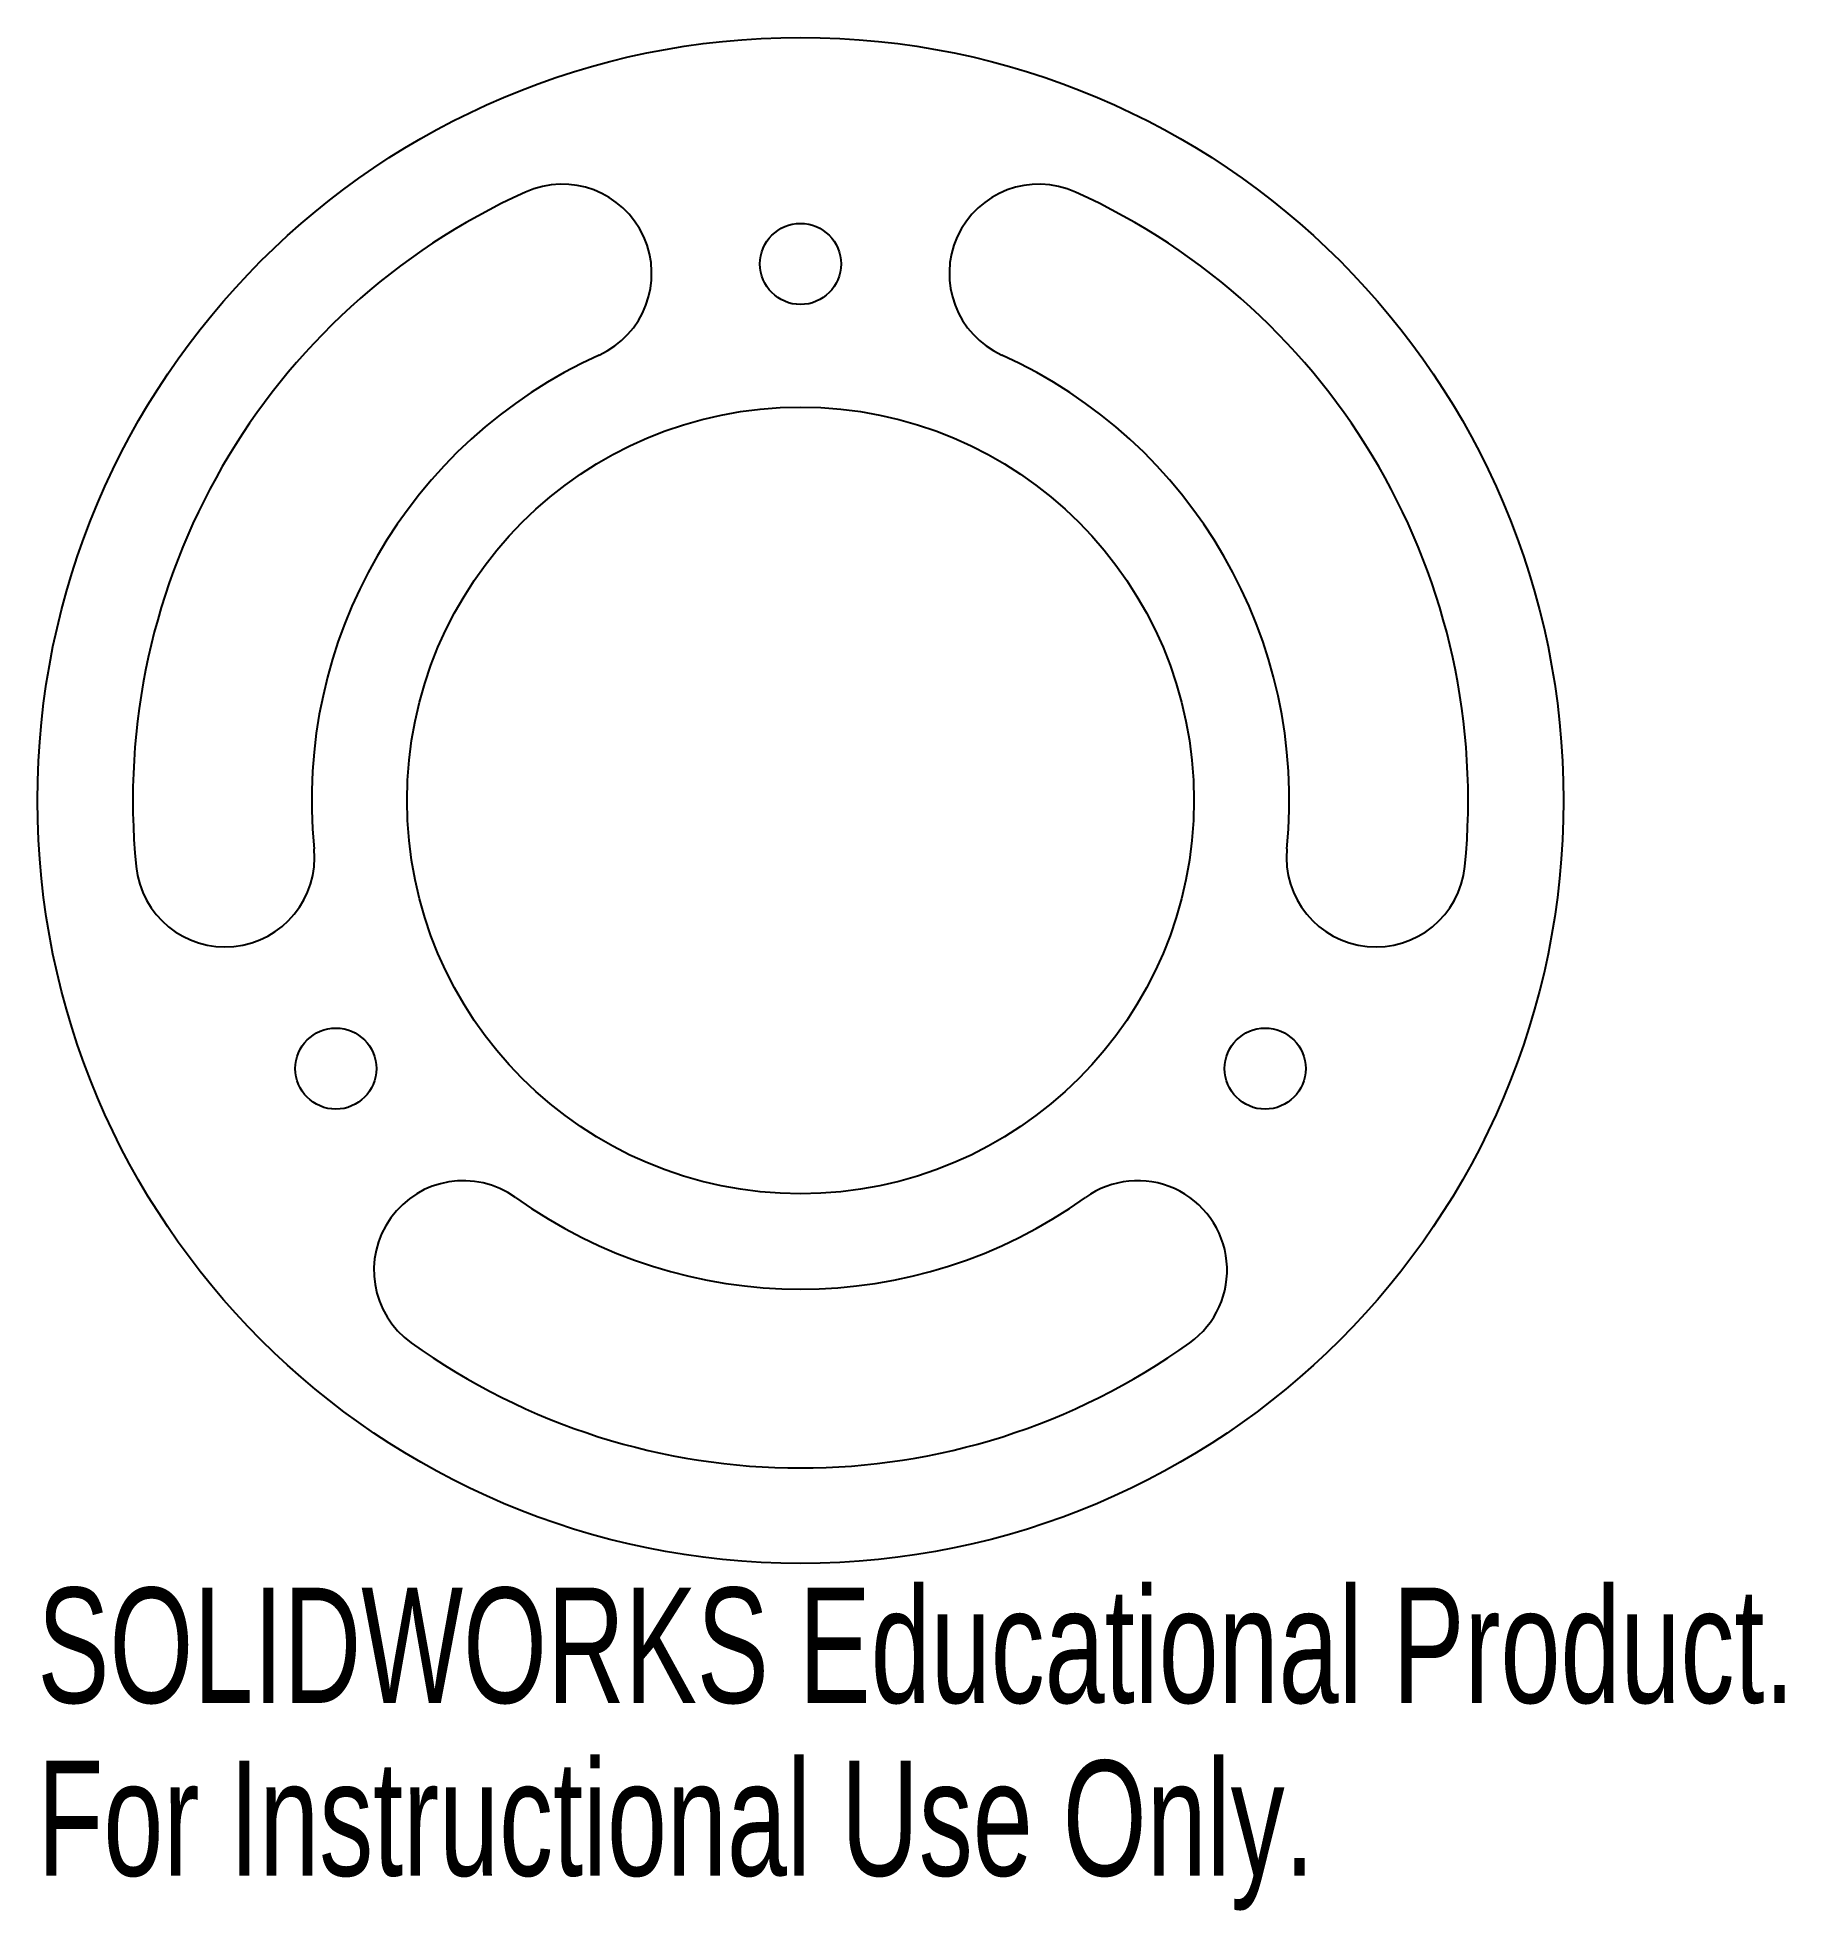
# Model space of a CAD drawing. Header units: millimetres. Extents: x -32 to 41.3, y -46.6 to 32.
import ezdxf

# ---------------------------------------------------------------- set-up
doc = ezdxf.new("R2010")
doc.units = ezdxf.units.MM
doc.styles.add('SLDTEXTSTYLE0', font='TXT', dxfattribs={"width": 0.7})

msp = doc.modelspace()

# ---------------------------------------------------------------- linework, layer by layer
at = {"color": 7, "linetype": 'Continuous', "lineweight": 25}
for centre, radius in [((0, 0), 32), ((0, 22.5), 1.7), ((0, 0), 16.5), ((-19.486, -11.25), 1.7), ((19.486, -11.25), 1.7)]:
    msp.add_circle(centre, radius, dxfattribs=at)
for centre, radius, start, end in [((0, 0), 28, 114.33268, 185.66732), ((-9.992, 22.096), 3.75, 294.33268, 114.33268), ((9.992, 22.096), 3.75, 65.66732, 245.66732), ((0, 0), 28, 354.33268, 65.66732), ((0, 0), 20.5, 114.33268, 185.66732), ((0, 0), 20.5, 354.33268, 65.66732), ((-24.131, -2.395), 3.75, 185.66732, 5.66732), ((24.131, -2.395), 3.75, 174.33268, 354.33268), ((-14.14, -19.701), 3.75, 54.33268, 234.33268), ((14.14, -19.701), 3.75, 305.66732, 125.66732), ((0, 0), 20.5, 234.33268, 305.66732), ((0, 0), 28, 234.33268, 305.66732)]:
    msp.add_arc(centre, radius, start, end, dxfattribs=at)

# ---------------------------------------------------------------- texts
at = {"color": 7, "linetype": 'Continuous', "char_height": 4.83362, "attachment_point": 1, "style": 'SLDTEXTSTYLE0'}
for s, insert in [('SOLIDWORKS Educational Product.', (-32, -33.02)), ('For Instructional Use Only.', (-32, -40.27))]:
    msp.add_mtext(s, dxfattribs=dict(at, insert=insert))

doc.saveas('drawing.dxf')
